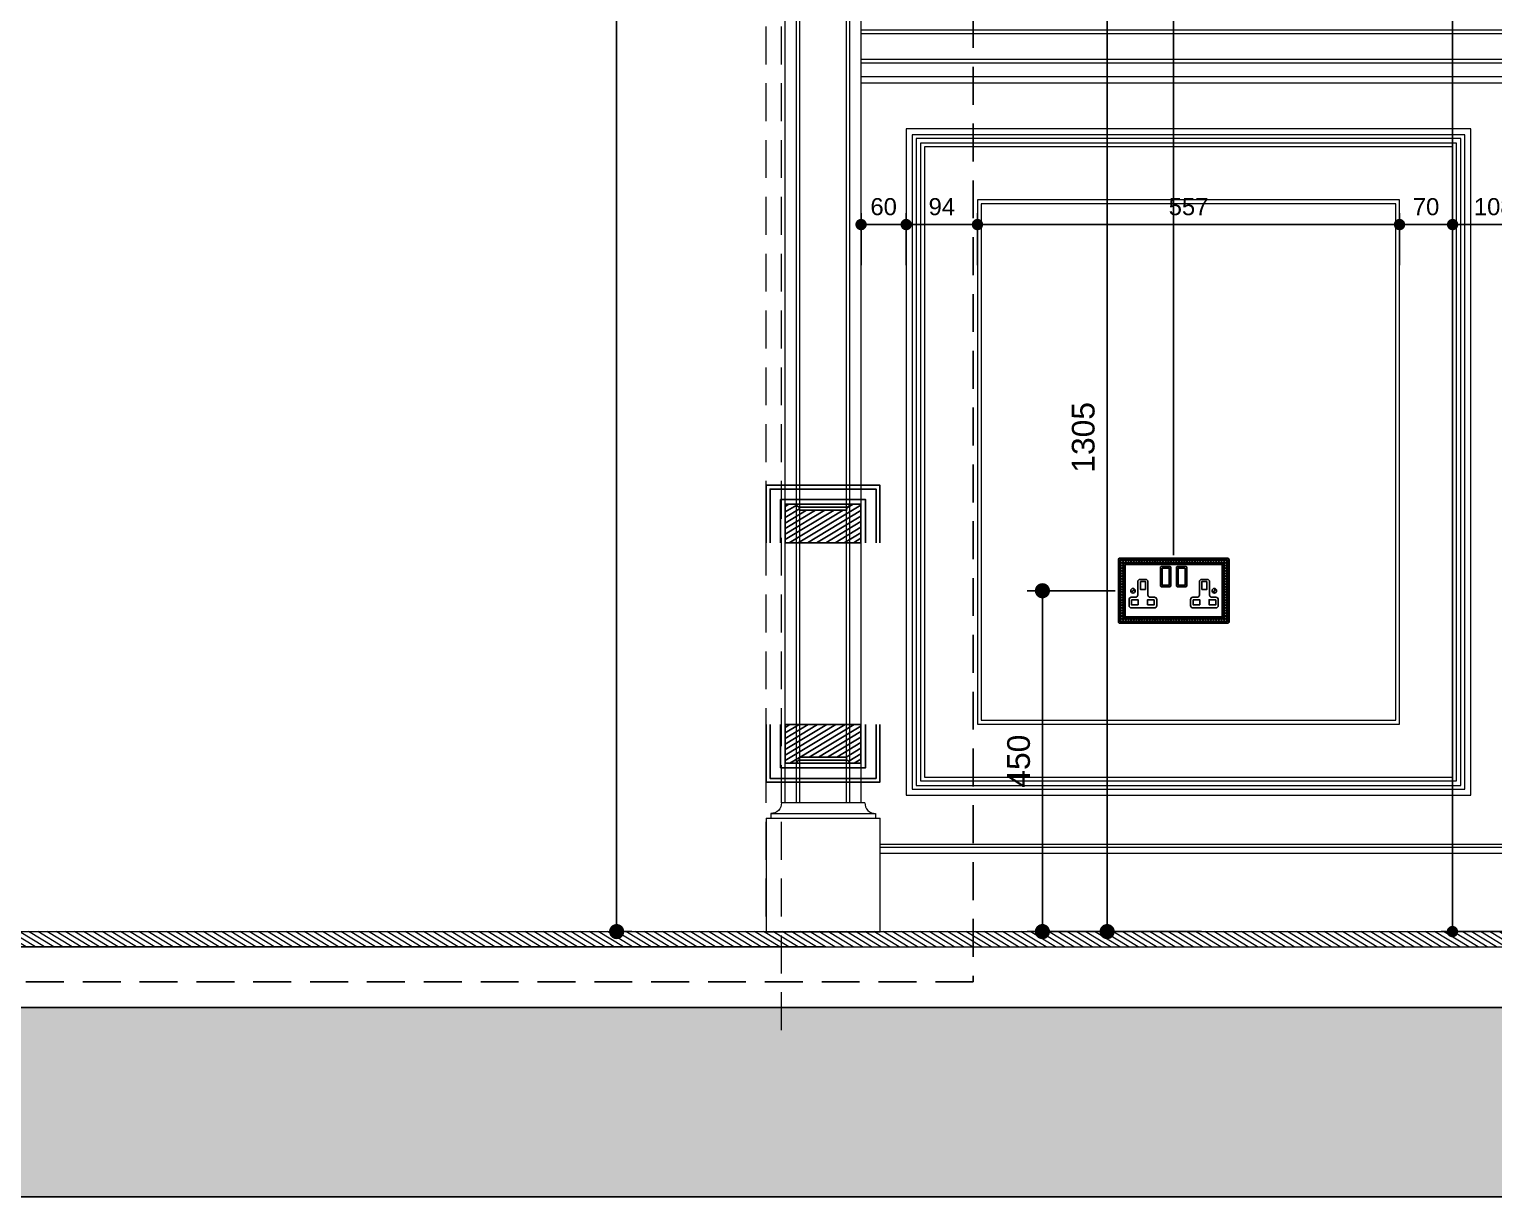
# Model space of a CAD drawing. Header units: inches. Extents: x 274057 to 444617, y 485849 to 635630.
# Drawn here: x 370549 to 372481, y 516049 to 517591 of the extents above; entities that cross this region are included whole.
import ezdxf

# ---------------------------------------------------------------- set-up
doc = ezdxf.new("R2010")
doc.units = ezdxf.units.IN
doc.header["$MEASUREMENT"] = 0
doc.linetypes.add('HIDDEN', pattern=[0.375, 0.25, -0.125])
for name, color, linetype in [('Calliper_wall hatch_CHB', 8, 'Continuous'), ('CQ centerline', 8, 'Continuous'), ('CQ Grg Gypsum', 41, 'Continuous'), ('CQ PANEL DIMENSION', 1, 'Continuous'), ('CQ section wall', 3, 'Continuous'), ('CQ spot detail elevation', 1, 'Continuous'), ('CQ wall section', 5, 'Continuous'), ('CQ Wood plan', 23, 'Continuous'), ('CQ Wood Section', 60, 'Continuous'), ('CQ wood skirting plan', 34, 'Continuous'), ('Layer7', 8, 'Continuous')]:
    doc.layers.add(name, color=color, linetype=linetype)
for name, color, linetype, lineweight in [('CQ Gypsum Hatch', 8, 'Continuous', 20), ('CQ Section Flooring fin.', 6, 'Continuous', 0), ('CQ Switches and Outlets', 1, 'Continuous', 50), ('CQ Wood', 30, 'Continuous', 0)]:
    doc.layers.add(name, color=color, linetype=linetype, lineweight=lineweight)
doc.styles.get("Standard").update_dxf_attribs({"font": 'arial.ttf'})
doc.dimstyles.new('chester 15', dxfattribs={"dimscale": 0.15, "dimtxt": 150, "dimasz": 100, "dimexe": 100, "dimexo": 0, "dimgap": 80, "dimtad": 1, "dimdec": 0, "dimzin": 0, "dimdsep": 46, "dimtxsty": 'Standard', "dimblk": 'DOT', "dimcen": 100, "dimclrd": 1, "dimclre": 1, "dimclrt": 3, "dimadec": 0, "dimazin": 0, "dimtfac": 1, "dimtdec": 0, "dimtofl": 0, "dimtmove": 0, "dimatfit": 3, "dimfxl": 1, "dimtolj": 1, "dimtzin": 0, "dimlwd": -1, "dimarcsym": 0})
doc.dimstyles.new('CQ 20', dxfattribs={"dimscale": 0.2, "dimtxt": 150, "dimasz": 100, "dimexe": 100, "dimexo": 20, "dimgap": 80, "dimtad": 1, "dimdec": 0, "dimzin": 0, "dimdsep": 46, "dimtxsty": 'Standard', "dimblk": 'DOT', "dimcen": 100, "dimclrd": 1, "dimclre": 1, "dimclrt": 3, "dimadec": 0, "dimazin": 0, "dimtfac": 1, "dimtdec": 0, "dimtofl": 0, "dimtmove": 0, "dimatfit": 3, "dimfxl": 1, "dimtolj": 1, "dimtzin": 0, "dimlwd": -1, "dimarcsym": 0})
pattern_1 = [(31.0285767, (-9711.719, 16696.3715), (-3.22165956, 5.35568947), [])]

# ---------------------------------------------------------------- blocks, each defined once
blk = doc.blocks.new('ff15 section c and d')
at = {"layer": 'Calliper_wall hatch_CHB', "ltscale": 300}
h = blk.add_hatch(dxfattribs=at)
h.set_pattern_fill('AR-CONC', color=256, scale=10, angle=-13.9714, style=0)
h.set_pattern_definition([(36.028577, (0, 0), (68.0890203, -23.40695), [7.5, -82.5]), (341.028577, (0, 0), (4.6961155, 76.3439316), [6, -66]), (86.480021, (5.674, -1.95), (72.7851354, 52.936981), [6.374019, -70.114211]), (32.212777, (4.83, 19.41), (99.570572, -41.829513), [11.25, -123.75]), (82.664212, (13.13, 15.92), (114.220033, 71.96377), [9.561034, -105.171376]), (337.21274, (4.83, 19.41), (114.220033, 71.96377), [9, -99]), (7.028577, (13.326, 12.14), (48.2040844, -53.482392), [7.5, -82.5]), (312.028577, (13.326, 12.14), (41.119588, 64.495185), [6, -66]), (57.480021, (17.34, 7.685), (89.323671, 11.012793), [6.374019, -70.114211]), (23.5285767, (0, 0), (9.2173322, 32.010976), [0, -65.2, 0, -67, 0, -66.25]), (353.528577, (0, 0), (35.0512903, 31.9228578), [0, -38.2, 0, -63.7, 0, -25.25]), (313.5285767, (-21.64, 5.384), (51.2584374, -15.0772595), [0, -25, 0, -78, 0, -103.5]), (303.528577, (-31.344, 7.8), (59.0102484, -4.3659754), [0, -32.5, 0, -51.8, 0, -73.5])])
h.paths.add_polyline_path([(359082.1, 520249.3), (351544, 520249.3), (351544, 519999.3), (359082.1, 519999.3)])
h.paths.add_polyline_path([(359082.1, 516299.3), (351544, 516299.3), (351544, 516049.3), (359082.1, 516049.3)])
at = {"layer": 'CQ Gypsum Hatch'}
h = blk.add_hatch(dxfattribs=at)
h.set_pattern_fill('ANSI31', color=256, scale=50, angle=-13.971423)
h.paths.add_polyline_path([(351925.4, 516379.3), (358425.4, 516379.3), (358425.4, 516399.3), (351925.4, 516399.3)])
at = {"layer": 'CQ Section Flooring fin.'}
for p, q in [((358425.4, 516399.3, 0), (351925.4, 516399.3, 0)), ((358425.4, 516379.3, 0), (351925.4, 516379.3, 0))]:
    blk.add_line(p, q, dxfattribs=at)
at = {"layer": 'CQ section wall', "elevation": 0}
for points in [[(359082.1, 516299.3), (351544, 516299.3)], [(351544, 516049.3), (359082.1, 516049.3)]]:
    blk.add_lwpolyline(points, dxfattribs=at)
blk = doc.blocks.new('ff-15 arch opening')
at = {"layer": 'CQ Grg Gypsum', "lineweight": 0, "ltscale": 5}
for p, q in [((377881.9, 512432.5, 0), (377881.9, 514762.5, 0)), ((377896.9, 512432.5, 0), (377896.9, 514762.5, 0)), ((377900.9, 512432.5, 0), (377900.9, 514762.5, 0)), ((377962.9, 512432.5, 0), (377962.9, 514762.5, 0)), ((377966.9, 512432.5, 0), (377966.9, 514762.5, 0)), ((377981.9, 512432.5, 0), (377981.9, 514762.5, 0))]:
    blk.add_line(p, q, dxfattribs=at)
at = {"layer": 'CQ section wall', "color": 8, "linetype": 'HIDDEN', "lineweight": 0, "ltscale": 200, "elevation": 0}
for points in [[(377876.9, 512132.5), (377876.9, 514782.5), (375826.9, 514782.5), (375826.9, 512132.5)], [(377856.9, 512282.5), (377856.9, 514762.5), (375846.9, 514762.5), (375846.9, 512282.5)]]:
    blk.add_lwpolyline(points, dxfattribs=at)
at = {"layer": 'CQ Wood', "lineweight": 0, "ltscale": 5}
for p, q in [((377862.9, 512418.5, 0), (378000.9, 512418.5, 0)), ((377856.9, 512412.5, 0), (378006.9, 512412.5, 0))]:
    blk.add_line(p, q, dxfattribs=at)
at = {"layer": 'CQ Wood', "lineweight": 0, "ltscale": 5, "elevation": 0}
for points in [[(377876.9, 512432.5, -0.414214), (377862.9, 512418.5), (377862.9, 512412.5)], [(377986.9, 512432.5, 0.414214), (378000.9, 512418.5), (378000.9, 512412.5)]]:
    blk.add_lwpolyline(points, format="xyb", dxfattribs=at)
for points in [[(377986.9, 512432.5), (377876.9, 512432.5)], [(377856.9, 512412.5), (377856.9, 512412.5), (377856.9, 512262.5), (378006.9, 512262.5), (378006.9, 512412.5)]]:
    blk.add_lwpolyline(points, dxfattribs=at)
blk = doc.blocks.new('_Dot')
at = {"color": 0, "linetype": 'ByBlock', "lineweight": -2}
blk.add_line((-0.5, 0), (-1, 0), dxfattribs=at)
at = {"color": 0, "linetype": 'ByBlock', "const_width": 0.5}
blk.add_lwpolyline([(-0.25, 0, 1), (0.25, 0, 1)], format="xyb", close=True, dxfattribs=at)
blk = doc.blocks.new('*D306')
at = {"layer": 'CQ PANEL DIMENSION', "color": 1, "lineweight": -2, "transparency": 16777216}
for p, q in [((371316, 518899.3), (371343.8, 518899.3)), ((371327.8, 516399.3), (371343.8, 516399.3))]:
    blk.add_line(p, q, dxfattribs=at)
at = {"layer": 'CQ PANEL DIMENSION', "color": 1, "transparency": 16777216}
blk.add_line((371323.8, 518879.3), (371323.8, 516419.3), dxfattribs=at)
at = {"layer": 'Defpoints', "color": 0, "transparency": 16777216}
for p in [(371312, 518899.3, 0), (371323.8, 516399.3, 0), (371323.8, 516399.3)]:
    blk.add_point(p, dxfattribs=at)
at = {"layer": 'CQ PANEL DIMENSION', "color": 1, "transparency": 16777216, "xscale": 20, "yscale": 20, "zscale": 20}
for p, rotation in [((371323.8, 518899.3), 90), ((371323.8, 516399.3), 270)]:
    blk.add_blockref('_Dot', p, dxfattribs=dict(at, rotation=rotation))
at = {"layer": 'CQ PANEL DIMENSION', "color": 3, "transparency": 16777216, "insert": (371292.4, 517649.3), "char_height": 30, "attachment_point": 5, "rotation": 90}
blk.add_mtext('\\A1;2500', dxfattribs=at)
blk = doc.blocks.new('*D309')
at = {"layer": 'CQ PANEL DIMENSION', "color": 1, "lineweight": -2, "transparency": 16777216}
for p, q in [((371823.2, 517704.3), (371991, 517704.3)), ((371890, 516399.3), (371991, 516399.3))]:
    blk.add_line(p, q, dxfattribs=at)
at = {"layer": 'CQ PANEL DIMENSION', "color": 1, "transparency": 16777216}
blk.add_line((371971, 517684.3), (371971, 516419.3), dxfattribs=at)
at = {"layer": 'Defpoints', "color": 0, "transparency": 16777216}
for p in [(371819.2, 517704.3, 0), (371886, 516399.3, 0), (371971, 516399.3)]:
    blk.add_point(p, dxfattribs=at)
at = {"layer": 'CQ PANEL DIMENSION', "color": 1, "transparency": 16777216, "xscale": 20, "yscale": 20, "zscale": 20}
for p, rotation in [((371971, 517704.3), 90), ((371971, 516399.3), 270)]:
    blk.add_blockref('_Dot', p, dxfattribs=dict(at, rotation=rotation))
at = {"layer": 'CQ PANEL DIMENSION', "color": 3, "transparency": 16777216, "insert": (371939.6, 517051.8), "char_height": 30, "attachment_point": 5, "rotation": 90}
blk.add_mtext('\\A1;1305', dxfattribs=at)
blk = doc.blocks.new('Wandsworth double socket')
at = {"layer": 'Layer7', "color": 1}
for p, q in [((4826.8, 1707.7), (4831.8, 1711)), ((4938.2, 1711.8), (4935, 1706.7))]:
    blk.add_line(p, q, dxfattribs=at)
for points in [[(4812, 1666.4), (4954, 1666.4, 0.414214), (4956, 1668.4), (4956, 1750.4, 0.414214), (4954, 1752.4), (4812, 1752.4, 0.414214), (4810, 1750.4), (4810, 1668.4, 0.414214)], [(4819, 1745.9), (4947, 1745.9, -0.414214), (4949, 1743.9), (4949, 1674.9, -0.414214), (4947, 1672.9), (4819, 1672.9, -0.414214), (4817, 1674.9), (4817, 1743.9, -0.414214)], [(4866.7, 1741.4), (4878.1, 1741.4, -0.414214), (4879.1, 1740.4), (4879.1, 1715.6, -0.414214), (4878.1, 1714.6), (4866.7, 1714.6, -0.414214), (4865.7, 1715.6), (4865.7, 1740.4, -0.414214)], [(4899.3, 1741.4), (4887.8, 1741.4, 0.414214), (4886.8, 1740.4), (4886.8, 1715.6, 0.414214), (4887.8, 1714.6), (4899.3, 1714.6, 0.414214), (4900.3, 1715.6), (4900.3, 1740.4, 0.414214)]]:
    blk.add_lwpolyline(points, format="xyb", close=True, dxfattribs=at)
for points in [[(4812, 1668.4), (4954, 1668.4), (4954, 1750.4), (4812, 1750.4)], [(4819, 1743.9), (4947, 1743.9), (4947, 1674.9), (4819, 1674.9)], [(4867.7, 1739.4), (4877.1, 1739.4), (4877.1, 1716.6), (4867.7, 1716.6)], [(4898.3, 1739.4), (4888.8, 1739.4), (4888.8, 1716.6), (4898.3, 1716.6)], [(4839.1, 1721.7), (4845.6, 1721.7), (4845.6, 1711.2), (4839.1, 1711.2)], [(4926.9, 1721.7), (4920.3, 1721.7), (4920.3, 1711.2), (4926.9, 1711.2)], [(4827.2, 1697.6), (4827.2, 1691), (4836.1, 1691), (4836.1, 1697.6)], [(4857.4, 1697.6), (4857.4, 1691), (4848.6, 1691), (4848.6, 1697.6)], [(4908.5, 1697.6), (4908.5, 1691), (4917.4, 1691), (4917.4, 1697.6)], [(4938.7, 1697.6), (4938.7, 1691), (4929.8, 1691), (4929.8, 1697.6)]]:
    blk.add_lwpolyline(points, close=True, dxfattribs=at)
for points in [[(4842.3, 1686.7), (4827.1, 1686.7, -0.414214), (4824.1, 1689.7), (4824.1, 1697.7, -0.414214), (4827.1, 1700.7), (4832.6, 1700.7, 0.414214), (4835.6, 1703.7), (4835.6, 1721.4, -0.414214), (4838.6, 1724.4), (4842.3, 1724.4)], [(4842.3, 1686.7), (4857.6, 1686.7, 0.414214), (4860.6, 1689.7), (4860.6, 1697.7, 0.414214), (4857.6, 1700.7), (4852, 1700.7, -0.414214), (4849, 1703.7), (4849, 1721.4, 0.414214), (4846, 1724.4), (4842.3, 1724.4)], [(4923.6, 1686.7), (4908.3, 1686.7, -0.414214), (4905.3, 1689.7), (4905.3, 1697.7, -0.414214), (4908.3, 1700.7), (4913.9, 1700.7, 0.414214), (4916.9, 1703.7), (4916.9, 1721.4, -0.414214), (4919.9, 1724.4), (4923.6, 1724.4)], [(4923.6, 1686.7), (4938.8, 1686.7, 0.414214), (4941.8, 1689.7), (4941.8, 1697.7, 0.414214), (4938.8, 1700.7), (4933.3, 1700.7, -0.414214), (4930.3, 1703.7), (4930.3, 1721.4, 0.414214), (4927.3, 1724.4), (4923.6, 1724.4)]]:
    blk.add_lwpolyline(points, format="xyb", dxfattribs=at)
for centre, radius in [((4814.5, 1748.1), 1.74), ((4814.5, 1744.6), 1.74), ((4814.5, 1741.1), 1.74), ((4814.5, 1737.6), 1.74), ((4818, 1748.1), 1.74), ((4821.5, 1748.1), 1.74), ((4825, 1748.1), 1.74), ((4828.5, 1748.1), 1.74), ((4832, 1748.1), 1.74), ((4835.5, 1748.1), 1.74), ((4839, 1748.1), 1.74), ((4842.6, 1748.1), 1.74), ((4846.1, 1748.1), 1.74), ((4849.6, 1748.1), 1.74), ((4853.1, 1748.1), 1.74), ((4856.6, 1748.1), 1.74), ((4860.1, 1748.1), 1.74), ((4863.6, 1748.1), 1.74), ((4867.1, 1748.1), 1.74), ((4870.7, 1748.1), 1.74), ((4874.2, 1748.1), 1.74), ((4877.7, 1748.1), 1.74), ((4881.2, 1748.1), 1.74), ((4884.7, 1748.1), 1.74), ((4888.2, 1748.1), 1.74), ((4891.7, 1748.1), 1.74), ((4895.3, 1748.1), 1.74), ((4898.8, 1748.1), 1.74), ((4902.3, 1748.1), 1.74), ((4905.8, 1748.1), 1.74), ((4909.3, 1748.1), 1.74), ((4912.8, 1748.1), 1.74), ((4916.3, 1748.1), 1.74), ((4919.8, 1748.1), 1.74), ((4923.4, 1748.1), 1.74), ((4926.9, 1748.1), 1.74), ((4930.4, 1748.1), 1.74), ((4933.9, 1748.1), 1.74), ((4937.4, 1748.1), 1.74), ((4940.9, 1748.1), 1.74), ((4944.4, 1748.1), 1.74), ((4947.9, 1748.1), 1.74), ((4951.5, 1748.1), 1.74), ((4951.5, 1744.6), 1.74), ((4951.5, 1741.1), 1.74), ((4951.5, 1737.6), 1.74), ((4814.5, 1734.1), 1.74), ((4814.5, 1730.5), 1.74), ((4814.5, 1727), 1.74), ((4814.5, 1723.5), 1.74), ((4814.5, 1720), 1.74), ((4951.5, 1734.1), 1.74), ((4951.5, 1730.5), 1.74), ((4951.5, 1727), 1.74), ((4951.5, 1723.5), 1.74), ((4951.5, 1720), 1.74), ((4814.5, 1716.5), 1.74), ((4814.5, 1713), 1.74), ((4814.5, 1709.5), 1.74), ((4814.5, 1706), 1.74), ((4814.5, 1702.4), 1.74), ((4814.5, 1698.9), 1.74), ((4829.3, 1709.4), 3), ((4936.7, 1709.4), 3), ((4951.5, 1716.5), 1.74), ((4951.5, 1713), 1.74), ((4951.5, 1709.5), 1.74), ((4951.5, 1706), 1.74), ((4951.5, 1702.4), 1.74), ((4951.5, 1698.9), 1.74), ((4814.5, 1695.4), 1.74), ((4814.5, 1691.9), 1.74), ((4814.5, 1688.4), 1.74), ((4814.5, 1684.9), 1.74), ((4814.5, 1681.4), 1.74), ((4951.5, 1695.4), 1.74), ((4951.5, 1691.9), 1.74), ((4951.5, 1688.4), 1.74), ((4951.5, 1684.9), 1.74), ((4951.5, 1681.4), 1.74), ((4814.5, 1677.9), 1.74), ((4814.5, 1674.3), 1.74), ((4814.5, 1670.6), 1.74), ((4818, 1670.6), 1.74), ((4821.5, 1670.6), 1.74), ((4825, 1670.6), 1.74), ((4828.5, 1670.6), 1.74), ((4832, 1670.6), 1.74), ((4835.5, 1670.6), 1.74), ((4839, 1670.6), 1.74), ((4842.6, 1670.6), 1.74), ((4846.1, 1670.6), 1.74), ((4849.6, 1670.6), 1.74), ((4853.1, 1670.6), 1.74), ((4856.6, 1670.6), 1.74), ((4860.1, 1670.6), 1.74), ((4863.6, 1670.6), 1.74), ((4867.1, 1670.6), 1.74), ((4870.7, 1670.6), 1.74), ((4874.2, 1670.6), 1.74), ((4877.7, 1670.6), 1.74), ((4881.2, 1670.6), 1.74), ((4884.7, 1670.6), 1.74), ((4888.2, 1670.6), 1.74), ((4891.7, 1670.6), 1.74), ((4895.3, 1670.6), 1.74), ((4898.8, 1670.6), 1.74), ((4902.3, 1670.6), 1.74), ((4905.8, 1670.6), 1.74), ((4909.3, 1670.6), 1.74), ((4912.8, 1670.6), 1.74), ((4916.3, 1670.6), 1.74), ((4919.8, 1670.6), 1.74), ((4923.4, 1670.6), 1.74), ((4926.9, 1670.6), 1.74), ((4930.4, 1670.6), 1.74), ((4933.9, 1670.6), 1.74), ((4937.4, 1670.6), 1.74), ((4940.9, 1670.6), 1.74), ((4944.4, 1670.6), 1.74), ((4947.9, 1670.6), 1.74), ((4951.5, 1677.9), 1.74), ((4951.5, 1674.3), 1.74), ((4951.5, 1670.6), 1.74)]:
    blk.add_circle(centre, radius, dxfattribs=at)
blk = doc.blocks.new('*D347')
at = {"layer": 'CQ PANEL DIMENSION', "color": 1, "lineweight": -2, "transparency": 16777216}
for p, q in [((371981.7, 516849.3), (371865.6, 516849.3)), ((372095.7, 516399.3), (371865.6, 516399.3))]:
    blk.add_line(p, q, dxfattribs=at)
at = {"layer": 'CQ PANEL DIMENSION', "color": 1, "transparency": 16777216}
blk.add_line((371885.6, 516829.3), (371885.6, 516419.3), dxfattribs=at)
at = {"layer": 'Defpoints', "color": 0, "transparency": 16777216}
for p in [(371985.7, 516849.3, 0), (371885.6, 516399.3), (372099.7, 516399.3, 0)]:
    blk.add_point(p, dxfattribs=at)
at = {"layer": 'CQ PANEL DIMENSION', "color": 1, "transparency": 16777216, "xscale": 20, "yscale": 20, "zscale": 20}
for p, rotation in [((371885.6, 516849.3), 90), ((371885.6, 516399.3), 270)]:
    blk.add_blockref('_Dot', p, dxfattribs=dict(at, rotation=rotation))
at = {"layer": 'CQ PANEL DIMENSION', "color": 3, "transparency": 16777216, "insert": (371854.3, 516624.3), "char_height": 30, "attachment_point": 5, "rotation": 90}
blk.add_mtext('\\A1;450', dxfattribs=at)
blk = doc.blocks.new('*D348')
at = {"layer": 'CQ PANEL DIMENSION', "color": 1, "lineweight": -2, "transparency": 16777216}
for p, q in [((371759.3, 517772.3), (371759.3, 518086.5)), ((372058.7, 516896.3), (372058.7, 518086.5))]:
    blk.add_line(p, q, dxfattribs=at)
at = {"layer": 'CQ PANEL DIMENSION', "color": 1, "transparency": 16777216}
blk.add_line((372038.7, 518066.5), (371779.3, 518066.5), dxfattribs=at)
at = {"layer": 'Defpoints', "color": 0, "transparency": 16777216}
for p in [(371759.3, 518066.5), (371759.3, 517768.3), (372058.7, 516892.3, 0)]:
    blk.add_point(p, dxfattribs=at)
at = {"layer": 'CQ PANEL DIMENSION', "color": 1, "transparency": 16777216, "xscale": 20, "yscale": 20, "zscale": 20, "rotation": 180}
blk.add_blockref('_Dot', (371759.3, 518066.5), dxfattribs=at)
at = {"layer": 'CQ PANEL DIMENSION', "color": 1, "transparency": 16777216, "xscale": 20, "yscale": 20, "zscale": 20}
blk.add_blockref('_Dot', (372058.7, 518066.5), dxfattribs=at)
at = {"layer": 'CQ PANEL DIMENSION', "color": 3, "transparency": 16777216, "insert": (371909, 518097.9), "char_height": 30, "attachment_point": 5}
blk.add_mtext('\\A1;299', dxfattribs=at)
blk = doc.blocks.new('*D394')
at = {"layer": 'CQ PANEL DIMENSION', "color": 1, "lineweight": -2, "transparency": 16777216}
for p, q in [((372752.2, 519909.3), (372411.6, 519909.3)), ((372752.2, 516399.3), (372411.6, 516399.3))]:
    blk.add_line(p, q, dxfattribs=at)
at = {"layer": 'CQ PANEL DIMENSION', "color": 1, "transparency": 16777216}
blk.add_line((372426.6, 519894.3), (372426.6, 516414.3), dxfattribs=at)
at = {"layer": 'Defpoints', "color": 0, "transparency": 16777216}
for p in [(372752.2, 519909.3, 0), (372426.6, 516399.3), (372752.2, 516399.3, 0)]:
    blk.add_point(p, dxfattribs=at)
at = {"layer": 'CQ PANEL DIMENSION', "color": 1, "transparency": 16777216, "xscale": 15, "yscale": 15, "zscale": 15}
for p, rotation in [((372426.6, 519909.3), 90), ((372426.6, 516399.3), 270)]:
    blk.add_blockref('_Dot', p, dxfattribs=dict(at, rotation=rotation))
at = {"layer": 'CQ PANEL DIMENSION', "color": 3, "transparency": 16777216, "insert": (372403.1, 518154.3), "char_height": 22.5, "attachment_point": 5, "rotation": 90}
blk.add_mtext('\\A1;3510', dxfattribs=at)
blk = doc.blocks.new('arch molding plan')
at = {"layer": 'CQ centerline'}
h = blk.add_hatch(dxfattribs=at)
h.set_pattern_fill('ANSI31', color=256, scale=50, angle=-13.9714, style=0)
h.set_pattern_definition([(31.0285767, (-11404.87, 16696.3715), (-3.22165956, 5.35568947), [])])
edge = h.paths.add_edge_path()
edge.add_line((364471.7, 530646.5), (364459.2, 530646.5))
edge.add_line((364459.2, 530646.5), (364384.2, 530646.5))
edge.add_line((364384.2, 530646.5), (364371.7, 530646.5))
edge.add_line((364371.7, 530646.5), (364371.7, 530697.5))
edge.add_line((364371.7, 530697.5), (364386.7, 530697.5))
edge.add_arc((364390.7, 530697.5), 4, 180.0003, 269.9993)
edge.add_line((364390.7, 530693.5), (364390.7, 530689.5))
edge.add_line((364390.7, 530689.5), (364452.7, 530689.5))
edge.add_line((364452.7, 530689.5), (364452.7, 530693.5))
edge.add_arc((364452.7, 530697.5), 4, 270.0007, 360.0001)
edge.add_line((364456.7, 530697.5), (364471.7, 530697.5))
edge.add_line((364471.7, 530697.5), (364471.7, 530646.5))
h = blk.add_hatch(dxfattribs=at)
h.set_pattern_fill('ANSI31', color=256, scale=50, angle=-13.9714, style=0)
h.set_pattern_definition(pattern_1)
edge = h.paths.add_edge_path()
edge.add_line((366531.7, 530646.5), (366544.2, 530646.5))
edge.add_line((366544.2, 530646.5), (366619.2, 530646.5))
edge.add_line((366619.2, 530646.5), (366631.7, 530646.5))
edge.add_line((366631.7, 530646.5), (366631.7, 530697.5))
edge.add_line((366631.7, 530697.5), (366616.7, 530697.5))
edge.add_arc((366612.7, 530697.5), 4, 270.0007, 359.9997, ccw=False)
edge.add_line((366612.7, 530693.5), (366612.7, 530689.5))
edge.add_line((366612.7, 530689.5), (366550.7, 530689.5))
edge.add_line((366550.7, 530689.5), (366550.7, 530693.5))
edge.add_arc((366550.7, 530697.5), 4, 179.9999, 269.9993, ccw=False)
edge.add_line((366546.7, 530697.5), (366531.7, 530697.5))
edge.add_line((366531.7, 530697.5), (366531.7, 530646.5))
h = blk.add_hatch(dxfattribs=at)
h.set_pattern_fill('ANSI31', color=256, scale=50, angle=-13.9714, style=0)
h.set_pattern_definition([(31.0285767, (-11871.719, 16696.3715), (-3.22165956, 5.35568947), [])])
edge = h.paths.add_edge_path()
edge.add_line((364371.7, 530406.5), (364384.2, 530406.5))
edge.add_line((364384.2, 530406.5), (364459.2, 530406.5))
edge.add_line((364459.2, 530406.5), (364471.7, 530406.5))
edge.add_line((364471.7, 530406.5), (364471.7, 530355.5))
edge.add_line((364471.7, 530355.5), (364456.7, 530355.5))
edge.add_arc((364452.7, 530355.5), 4, 0.0003, 89.9993)
edge.add_line((364452.7, 530359.5), (364452.7, 530363.5))
edge.add_line((364452.7, 530363.5), (364390.7, 530363.5))
edge.add_line((364390.7, 530363.5), (364390.7, 530359.5))
edge.add_arc((364390.7, 530355.5), 4, 90.0007, 180.0001)
edge.add_line((364386.7, 530355.5), (364371.7, 530355.5))
edge.add_line((364371.7, 530355.5), (364371.7, 530406.5))
h = blk.add_hatch(dxfattribs=at)
h.set_pattern_fill('ANSI31', color=256, scale=50, angle=-13.9714, style=0)
h.set_pattern_definition(pattern_1)
edge = h.paths.add_edge_path()
edge.add_line((366531.7, 530406.5), (366544.2, 530406.5))
edge.add_line((366544.2, 530406.5), (366619.2, 530406.5))
edge.add_line((366619.2, 530406.5), (366631.7, 530406.5))
edge.add_line((366631.7, 530406.5), (366631.7, 530355.5))
edge.add_line((366631.7, 530355.5), (366616.7, 530355.5))
edge.add_arc((366612.7, 530355.5), 4, 0.0003, 89.9993)
edge.add_line((366612.7, 530359.5), (366612.7, 530363.5))
edge.add_line((366612.7, 530363.5), (366550.7, 530363.5))
edge.add_line((366550.7, 530363.5), (366550.7, 530359.5))
edge.add_arc((366550.7, 530355.5), 4, 90.0007, 180.0001)
edge.add_line((366546.7, 530355.5), (366531.7, 530355.5))
edge.add_line((366531.7, 530355.5), (366531.7, 530406.5))
for p, q in [((364456.7, 530697.5, 0), (364386.7, 530697.5, 0)), ((366546.7, 530697.5, 0), (366616.7, 530697.5, 0)), ((364390.7, 530693.5, 0), (364452.7, 530693.5, 0)), ((366612.7, 530693.5, 0), (366550.7, 530693.5, 0)), ((364386.7, 530355.5, 0), (364456.7, 530355.5, 0)), ((364452.7, 530359.5, 0), (364390.7, 530359.5, 0)), ((366546.7, 530355.5, 0), (366616.7, 530355.5, 0)), ((366612.7, 530359.5, 0), (366550.7, 530359.5, 0))]:
    blk.add_line(p, q, dxfattribs=at)
at = {"layer": 'CQ Wood Section', "ltscale": 1000, "elevation": 0}
for points in [[(364471.7, 530646.5), (364459.2, 530646.5), (364459.2, 530646.5), (364384.2, 530646.5), (364384.2, 530646.5), (364371.7, 530646.5), (364371.7, 530697.5), (364386.7, 530697.5, 0.414209), (364390.7, 530693.5), (364390.7, 530689.5), (364452.7, 530689.5), (364452.7, 530693.5, 0.414211), (364456.7, 530697.5), (364471.7, 530697.5), (364471.7, 530646.5)], [(366531.7, 530646.5), (366544.2, 530646.5), (366544.2, 530646.5), (366619.2, 530646.5), (366619.2, 530646.5), (366631.7, 530646.5), (366631.7, 530697.5), (366616.7, 530697.5, -0.414209), (366612.7, 530693.5), (366612.7, 530689.5), (366550.7, 530689.5), (366550.7, 530693.5, -0.414211), (366546.7, 530697.5), (366531.7, 530697.5), (366531.7, 530646.5)], [(364371.7, 530406.5), (364384.2, 530406.5), (364384.2, 530406.5), (364459.2, 530406.5), (364459.2, 530406.5), (364471.7, 530406.5), (364471.7, 530355.5), (364456.7, 530355.5, 0.414209), (364452.7, 530359.5), (364452.7, 530363.5), (364390.7, 530363.5), (364390.7, 530359.5, 0.414211), (364386.7, 530355.5), (364371.7, 530355.5), (364371.7, 530406.5)], [(366531.7, 530406.5), (366544.2, 530406.5), (366544.2, 530406.5), (366619.2, 530406.5), (366619.2, 530406.5), (366631.7, 530406.5), (366631.7, 530355.5), (366616.7, 530355.5, 0.414209), (366612.7, 530359.5), (366612.7, 530363.5), (366550.7, 530363.5), (366550.7, 530359.5, 0.414211), (366546.7, 530355.5), (366531.7, 530355.5), (366531.7, 530406.5)]]:
    blk.add_lwpolyline(points, format="xyb", dxfattribs=at)
at = {"layer": 'CQ wood skirting plan', "elevation": 0}
for points in [[(364496.7, 530646.5), (364496.7, 530722.5), (364346.7, 530722.5), (364346.7, 530646.5)], [(364491.7, 530646.5), (364491.7, 530717.5), (364351.7, 530717.5), (364351.7, 530646.5)], [(366506.7, 530646.5), (366506.7, 530722.5), (366656.7, 530722.5), (366656.7, 530646.5)], [(366511.7, 530646.5), (366511.7, 530717.5), (366651.7, 530717.5), (366651.7, 530646.5)], [(364477.7, 530646.5), (364477.7, 530703.5), (364365.7, 530703.5), (364365.7, 530646.5)], [(366525.7, 530646.5), (366525.7, 530703.5), (366637.7, 530703.5), (366637.7, 530646.5)], [(364346.7, 530406.5), (364346.7, 530330.5), (364496.7, 530330.5), (364496.7, 530406.5)], [(364351.7, 530406.5), (364351.7, 530335.5), (364491.7, 530335.5), (364491.7, 530406.5)], [(364365.7, 530406.5), (364365.7, 530349.5), (364477.7, 530349.5), (364477.7, 530406.5)], [(366506.7, 530406.5), (366506.7, 530330.5), (366656.7, 530330.5), (366656.7, 530406.5)], [(366511.7, 530406.5), (366511.7, 530335.5), (366651.7, 530335.5), (366651.7, 530406.5)], [(366525.7, 530406.5), (366525.7, 530349.5), (366637.7, 530349.5), (366637.7, 530406.5)]]:
    blk.add_lwpolyline(points, dxfattribs=at)
blk = doc.blocks.new('*D1274')
at = {"layer": 'CQ PANEL DIMENSION', "color": 1, "lineweight": -2, "transparency": 16777216}
for p, q in [((371646.3, 517279), (371646.3, 517347.7)), ((371705.9, 517279), (371705.9, 517347.7))]:
    blk.add_line(p, q, dxfattribs=at)
at = {"layer": 'CQ PANEL DIMENSION', "color": 1, "transparency": 16777216}
blk.add_line((371661.3, 517332.7), (371690.9, 517332.7), dxfattribs=at)
at = {"layer": 'Defpoints', "color": 0, "transparency": 16777216}
for p in [(371705.9, 517332.7), (371646.3, 517279), (371705.9, 517279)]:
    blk.add_point(p, dxfattribs=at)
at = {"layer": 'CQ PANEL DIMENSION', "color": 1, "transparency": 16777216, "xscale": 15, "yscale": 15, "zscale": 15, "rotation": 180}
blk.add_blockref('_Dot', (371646.3, 517332.7), dxfattribs=at)
at = {"layer": 'CQ PANEL DIMENSION', "color": 1, "transparency": 16777216, "xscale": 15, "yscale": 15, "zscale": 15}
blk.add_blockref('_Dot', (371705.9, 517332.7), dxfattribs=at)
at = {"layer": 'CQ PANEL DIMENSION', "color": 3, "transparency": 16777216, "insert": (371676.1, 517356.2), "char_height": 22.5, "attachment_point": 5}
blk.add_mtext('\\A1;60', dxfattribs=at)
blk = doc.blocks.new('*D1275')
at = {"layer": 'CQ PANEL DIMENSION', "color": 1, "lineweight": -2, "transparency": 16777216}
for p, q in [((371705.9, 517279), (371705.9, 517347.7)), ((371799.9, 517279), (371799.9, 517347.7))]:
    blk.add_line(p, q, dxfattribs=at)
at = {"layer": 'CQ PANEL DIMENSION', "color": 1, "transparency": 16777216}
blk.add_line((371720.9, 517332.7), (371784.9, 517332.7), dxfattribs=at)
at = {"layer": 'Defpoints', "color": 0, "transparency": 16777216}
for p in [(371799.9, 517332.7), (371705.9, 517279), (371799.9, 517279)]:
    blk.add_point(p, dxfattribs=at)
at = {"layer": 'CQ PANEL DIMENSION', "color": 1, "transparency": 16777216, "xscale": 15, "yscale": 15, "zscale": 15, "rotation": 180}
blk.add_blockref('_Dot', (371705.9, 517332.7), dxfattribs=at)
at = {"layer": 'CQ PANEL DIMENSION', "color": 1, "transparency": 16777216, "xscale": 15, "yscale": 15, "zscale": 15}
blk.add_blockref('_Dot', (371799.9, 517332.7), dxfattribs=at)
at = {"layer": 'CQ PANEL DIMENSION', "color": 3, "transparency": 16777216, "insert": (371752.9, 517356.2), "char_height": 22.5, "attachment_point": 5}
blk.add_mtext('\\A1;94', dxfattribs=at)
blk = doc.blocks.new('*D1276')
at = {"layer": 'CQ PANEL DIMENSION', "color": 1, "lineweight": -2, "transparency": 16777216}
for p, q in [((371799.9, 517279), (371799.9, 517347.7)), ((372356.8, 517279), (372356.8, 517347.7))]:
    blk.add_line(p, q, dxfattribs=at)
at = {"layer": 'CQ PANEL DIMENSION', "color": 1, "transparency": 16777216}
blk.add_line((371814.9, 517332.7), (372341.8, 517332.7), dxfattribs=at)
at = {"layer": 'Defpoints', "color": 0, "transparency": 16777216}
for p in [(372356.8, 517332.7), (371799.9, 517279), (372356.8, 517279)]:
    blk.add_point(p, dxfattribs=at)
at = {"layer": 'CQ PANEL DIMENSION', "color": 1, "transparency": 16777216, "xscale": 15, "yscale": 15, "zscale": 15, "rotation": 180}
blk.add_blockref('_Dot', (371799.9, 517332.7), dxfattribs=at)
at = {"layer": 'CQ PANEL DIMENSION', "color": 1, "transparency": 16777216, "xscale": 15, "yscale": 15, "zscale": 15}
blk.add_blockref('_Dot', (372356.8, 517332.7), dxfattribs=at)
at = {"layer": 'CQ PANEL DIMENSION', "color": 3, "transparency": 16777216, "insert": (372078.4, 517356.2), "char_height": 22.5, "attachment_point": 5}
blk.add_mtext('\\A1;557', dxfattribs=at)
blk = doc.blocks.new('*D1277')
at = {"layer": 'CQ PANEL DIMENSION', "color": 1, "lineweight": -2, "transparency": 16777216}
for p, q in [((372356.8, 517279), (372356.8, 517347.7)), ((372426.8, 517279), (372426.8, 517347.7))]:
    blk.add_line(p, q, dxfattribs=at)
at = {"layer": 'CQ PANEL DIMENSION', "color": 1, "transparency": 16777216}
blk.add_line((372371.8, 517332.7), (372411.8, 517332.7), dxfattribs=at)
at = {"layer": 'Defpoints', "color": 0, "transparency": 16777216}
for p in [(372426.8, 517332.7), (372356.8, 517279), (372426.8, 517279, 0)]:
    blk.add_point(p, dxfattribs=at)
at = {"layer": 'CQ PANEL DIMENSION', "color": 1, "transparency": 16777216, "xscale": 15, "yscale": 15, "zscale": 15, "rotation": 180}
blk.add_blockref('_Dot', (372356.8, 517332.7), dxfattribs=at)
at = {"layer": 'CQ PANEL DIMENSION', "color": 1, "transparency": 16777216, "xscale": 15, "yscale": 15, "zscale": 15}
blk.add_blockref('_Dot', (372426.8, 517332.7), dxfattribs=at)
at = {"layer": 'CQ PANEL DIMENSION', "color": 3, "transparency": 16777216, "insert": (372391.8, 517356.2), "char_height": 22.5, "attachment_point": 5}
blk.add_mtext('\\A1;70', dxfattribs=at)
blk = doc.blocks.new('*D1278')
at = {"layer": 'CQ PANEL DIMENSION', "color": 1, "lineweight": -2, "transparency": 16777216}
for p, q in [((372426.8, 517279), (372426.8, 517347.7)), ((372535.3, 517279), (372535.3, 517347.7))]:
    blk.add_line(p, q, dxfattribs=at)
at = {"layer": 'CQ PANEL DIMENSION', "color": 1, "transparency": 16777216}
blk.add_line((372441.8, 517332.7), (372520.3, 517332.7), dxfattribs=at)
at = {"layer": 'Defpoints', "color": 0, "transparency": 16777216}
for p in [(372535.3, 517332.7), (372426.8, 517279, 0), (372535.3, 517279, 0)]:
    blk.add_point(p, dxfattribs=at)
at = {"layer": 'CQ PANEL DIMENSION', "color": 1, "transparency": 16777216, "xscale": 15, "yscale": 15, "zscale": 15, "rotation": 180}
blk.add_blockref('_Dot', (372426.8, 517332.7), dxfattribs=at)
at = {"layer": 'CQ PANEL DIMENSION', "color": 1, "transparency": 16777216, "xscale": 15, "yscale": 15, "zscale": 15}
blk.add_blockref('_Dot', (372535.3, 517332.7), dxfattribs=at)
at = {"layer": 'CQ PANEL DIMENSION', "color": 3, "transparency": 16777216, "insert": (372481.1, 517356.2), "char_height": 22.5, "attachment_point": 5}
blk.add_mtext('\\A1;108', dxfattribs=at)

msp = doc.modelspace()

# ---------------------------------------------------------------- linework, layer by layer
at = {"layer": 'CQ spot detail elevation', "color": 3, "linetype": 'HIDDEN', "ltscale": 200}
msp.add_lwpolyline([(369255.7, 519191), (371794.4, 519191), (371794.4, 516333), (369255.7, 516333)], close=True, dxfattribs=at)
at = {"layer": 'CQ Wood plan', "lineweight": 0}
for p, q in [((373323.4, 517589.3, 0), (371646.3, 517589.3, 0)), ((373323.4, 517584.3, 0), (371646.3, 517584.3, 0)), ((373323.4, 517550.6, 0), (371646.3, 517550.6, 0)), ((373323.4, 517545.6, 0), (371646.3, 517545.6, 0)), ((373323.4, 517527.8, 0), (371646.3, 517527.8, 0)), ((373323.4, 517519.3, 0), (371646.3, 517519.3, 0)), ((373284.3, 516514.3, 0), (371671.3, 516514.3, 0)), ((373284.3, 516510.4, 0), (371671.3, 516510.4, 0)), ((373272.3, 516502.3, 0), (371671.3, 516502.3, 0))]:
    msp.add_line(p, q, dxfattribs=at)
at = {"layer": 'CQ Wood plan', "lineweight": 0, "elevation": 0}
for points in [[(372450.8, 517459.3), (371705.9, 517459.3), (371705.9, 516579.3), (372450.8, 516579.3)], [(372442.8, 517451.3), (371713.9, 517451.3), (371713.9, 516587.3), (372442.8, 516587.3)], [(372437.8, 517446.3), (371718.9, 517446.3), (371718.9, 516592.3), (372437.8, 516592.3)], [(372431.8, 517440.3), (371724.9, 517440.3), (371724.9, 516598.3), (372431.8, 516598.3)], [(372426.8, 517435.3), (371729.9, 517435.3), (371729.9, 516603.3), (372426.8, 516603.3)], [(372356.8, 517365.3), (371799.9, 517365.3), (371799.9, 516673.3), (372356.8, 516673.3)], [(372351.8, 517360.3), (371804.9, 517360.3), (371804.9, 516678.3), (372351.8, 516678.3)]]:
    msp.add_lwpolyline(points, close=True, dxfattribs=at)
at = {"layer": 'CQ Wood Section'}
msp.add_line((371596.3, 516379.3, 0), (369436.3, 516379.3, 0), dxfattribs=at)

# ---------------------------------------------------------------- block references
at = {"layer": 'CQ Grg Gypsum'}
msp.add_blockref('ff-15 arch opening', (-6335.6, 4136.7, 0), dxfattribs=at)
at = {"layer": 'CQ Switches and Outlets'}
msp.add_blockref('Wandsworth double socket', (367175.8, 515139.9, 0), dxfattribs=at)
at = {"layer": 'CQ wall section', "xscale": -1}
msp.add_blockref('ff15 section c and d', (725671.7, 0), dxfattribs=at)
at = {"layer": 'CQ Wood Section'}
msp.add_blockref('arch molding plan', (5014.5, -13733.9, 0), dxfattribs=at)

# ---------------------------------------------------------------- dimensions: what is measured, and where the dimension line sits
at = {"layer": 'CQ PANEL DIMENSION'}
for base, p1, p2, angle, dimstyle, picture, middle in [((372426.6, 516399.3), (372752.2, 519909.3, 0), (372752.2, 516399.3, 0), 90, 'chester 15', '*D394', (372403.1, 518154.3)), ((371705.9, 517332.7), (371646.3, 517279), (371705.9, 517279), 180, 'chester 15', '*D1274', (371676.1, 517356.2)), ((371885.6, 516399.3, 0), (371985.7, 516849.3, 0), (372099.7, 516399.3, 0), 90, 'CQ 20', '*D347', (371854.3, 516624.3, 0))]:
    dim = msp.add_linear_dim(base=base, p1=p1, p2=p2, angle=angle, dimstyle=dimstyle, dxfattribs=at)
    dim.commit()
    dim.dimension.update_dxf_attribs({"geometry": picture, "text_midpoint": middle})
for base, p1, p2, angle, dimstyle, picture, middle in [((371323.8, 516399.3), (371312, 518899.3, 0), (371323.8, 516399.3, 0), 90, 'CQ 20', '*D306', (371292.4, 517649.3)), ((371971, 516399.3), (371819.2, 517704.3, 0), (371886, 516399.3, 0), 90, 'CQ 20', '*D309', (371939.6, 517051.8)), ((371799.9, 517332.7), (371705.9, 517279), (371799.9, 517279), 180, 'chester 15', '*D1275', (371752.9, 517356.2)), ((372356.8, 517332.7), (371799.9, 517279), (372356.8, 517279), 180, 'chester 15', '*D1276', (372078.4, 517356.2)), ((372426.8, 517332.7), (372356.8, 517279), (372426.8, 517279, 0), 180, 'chester 15', '*D1277', (372391.8, 517356.2)), ((372535.2954, 517332.7438), (372426.8439, 517279, -0.0006), (372535.2954, 517279, 0.0028), 180, 'chester 15', '*D1278', (372481.0697, 517356.2317))]:
    dim = msp.add_linear_dim(base=base, p1=p1, p2=p2, angle=angle, dimstyle=dimstyle, override={"dimtmove": 1}, dxfattribs=at)
    dim.commit()
    dim.dimension.update_dxf_attribs({"geometry": picture, "text_midpoint": middle})
dim = msp.add_linear_dim(base=(371759.3, 518066.5), p1=(372058.7, 516892.3, 0), p2=(371759.3, 517768.3), dimstyle='CQ 20', override={"dimtmove": 1}, dxfattribs=at)
dim.commit()
dim.dimension.update_dxf_attribs({"geometry": '*D348', "text_midpoint": (371909, 518097.9)})

doc.saveas('drawing.dxf')
